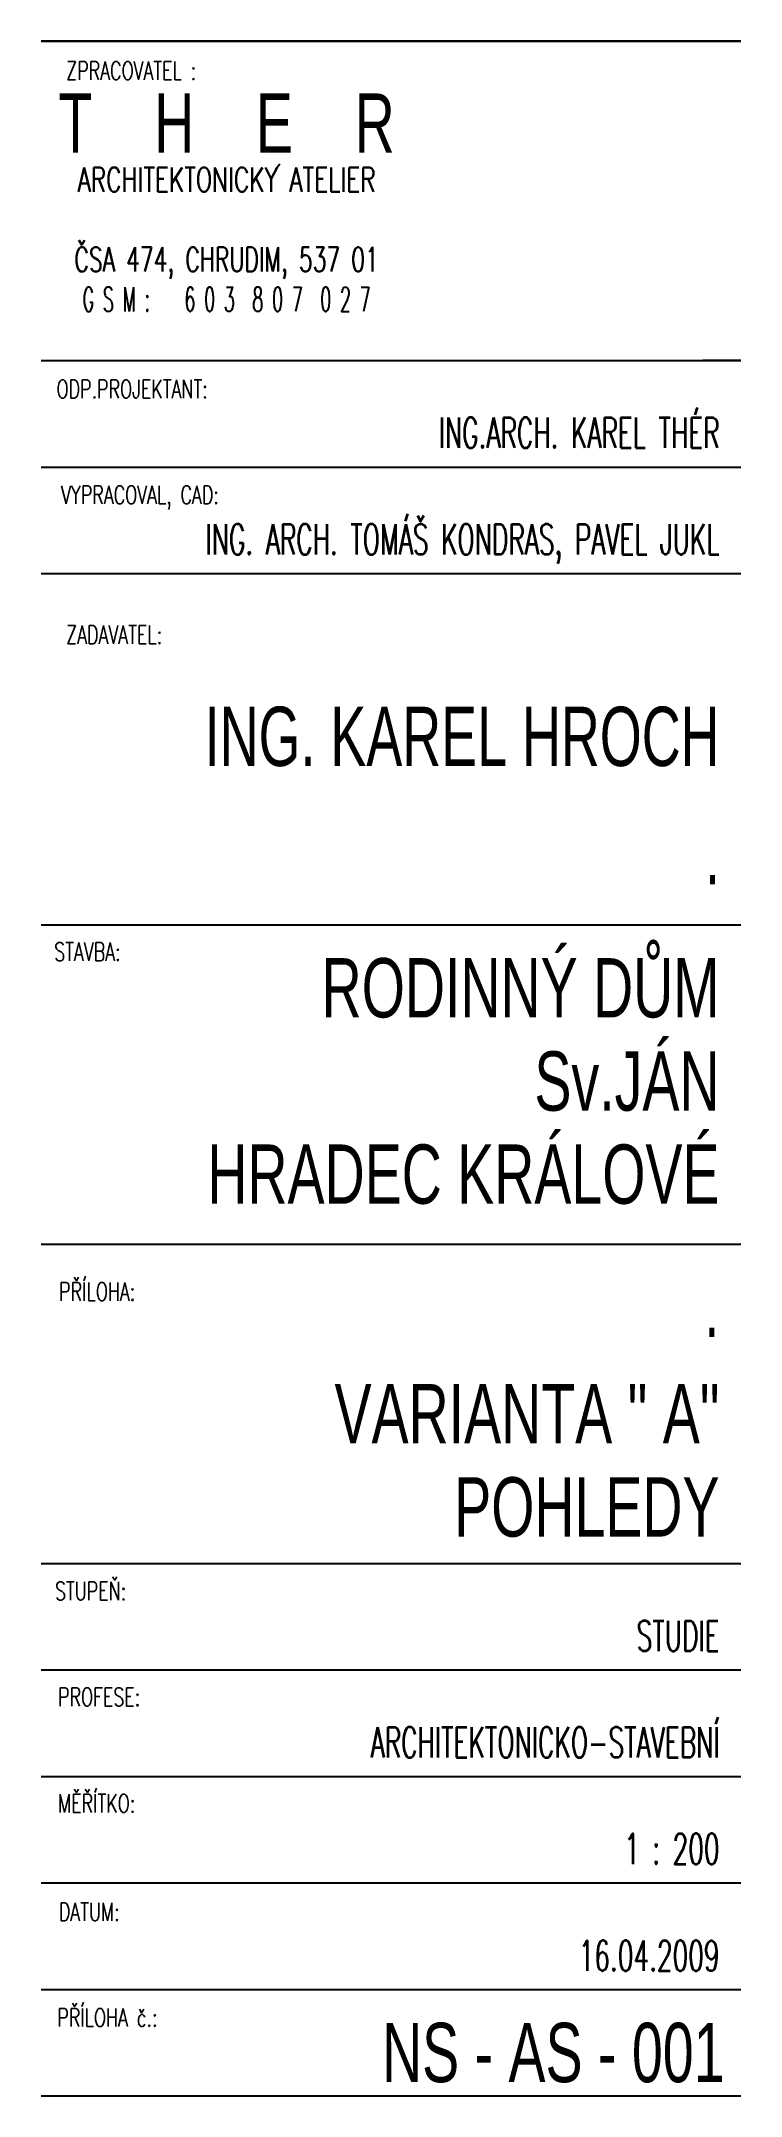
# Paper-space layout 'razitko' of a CAD drawing. Extents: x 358 to 404, y 0 to 285.
# Drawn here: x 357.6 to 403.6, y 0.1 to 135.2 of the extents above; entities outside this region: 2.
import ezdxf
from ezdxf.enums import TextEntityAlignment as Align

# ---------------------------------------------------------------- set-up
doc = ezdxf.new("R2010")
doc.units = 0
doc.header["$MEASUREMENT"] = 0
doc.layers.get('Defpoints').update_dxf_attribs({"linetype": 'CONTINUOUS'})
doc.layers.add('ROZPISKA', color=7, linetype='CONTINUOUS')
doc.styles.add('ARIAL-CE', font='arial.ttf', dxfattribs={"width": 0.75})
doc.styles.add('ROMS5', font='SIMPLEX8')
doc.styles.add('ROZPISKA', font='simplex.shx')

psp = doc.layouts.new('razitko')

# ---------------------------------------------------------------- linework, layer by layer
at = {"layer": 'Defpoints', "color": 247}
psp.add_line((403.61, 114.22), (401.11, 114.22), dxfattribs=at)
at = {"layer": 'ROZPISKA'}
for p, q in [((357.61, 285.13), (403.61, 285.13)), ((403.61, 135.22), (357.61, 135.22)), ((357.61, 135.22), (403.61, 135.22)), ((373.05, 126.82), (373.31, 127.16)), ((357.61, 114.22), (403.61, 114.22)), ((357.61, 107.22), (403.61, 107.22)), ((357.61, 100.22), (403.61, 100.22)), ((357.61, 100.22), (403.61, 100.22)), ((357.61, 77.13), (403.61, 77.13)), ((357.61, 56.13), (403.61, 56.13)), ((357.61, 56.13), (403.61, 56.13)), ((357.61, 35.13), (403.61, 35.13)), ((357.61, 28.13), (403.61, 28.13)), ((357.61, 21.13), (403.61, 21.13)), ((357.61, 14.13), (403.61, 14.13)), ((357.61, 7.13), (388.61, 7.13)), ((357.61, 7.13), (403.61, 7.13)), ((357.61, 0.13), (403.61, 0.13)), ((357.61, 0.13), (403.61, 0.13))]:
    psp.add_line(p, q, dxfattribs=at)

# ---------------------------------------------------------------- texts
at = {"layer": 'ROZPISKA', "style": 'ROMS5', "width": 0.7}
for s, p in [('LEGENDA :', (359.27, 282.59)), ('ZPRACOVATEL :', (359.27, 132.68)), ('ODP.PROJEKTANT:', (358.63, 111.75)), ('VYPRACOVAL, CAD:', (358.93, 104.79)), ('ZADAVATEL:', (359.27, 95.59)), ('STAVBA:', (358.48, 74.75)), ('PŘÍLOHA:', (358.8, 52.41)), ('STUPEŇ:', (358.53, 32.72)), ('PROFESE:', (358.73, 25.76)), ('MĚŘÍTKO:', (358.73, 18.76)), ('DATUM:', (358.78, 11.63)), ('PŘÍLOHA č.:', (358.68, 4.68))]:
    psp.add_text(s, height=1.2, dxfattribs=at).set_placement(p)
at = {"layer": 'ROZPISKA'}
for s, height, style, width, p in [('T    H    E    R', 3.9, 'ARIAL-CE', 0.67, (369.81, 129.83)), ('ARCHITEKTONICKY ATELIER', 1.6, 'ROMS5', 0.7, (369.81, 126.12)), ('ČSA 474, CHRUDIM, 537 01', 1.6, 'ROMS5', 0.66, (369.81, 120.87)), ('G S M :   6 0 3  8 0 7  0 2 7', 1.6, 'ROMS5', 0.525, (369.81, 118.25))]:
    psp.add_text(s, height=height, dxfattribs=dict(at, style=style, width=width)).set_placement(p, align=Align.MIDDLE_CENTER)
for s, height, style, width, p in [('ING.ARCH. KAREL THÉR', 2, 'ROZPISKA', 0.6, (402.21, 108.47)), ('ING. ARCH. TOMÁŠ KONDRAS, PAVEL JUKL', 2, 'ROZPISKA', 0.6, (402.21, 101.47)), ('ING. KAREL HROCH', 3.9, 'ARIAL-CE', 0.65, (402.21, 87.56)), ('.', 3.9, 'ARIAL-CE', 0.61, (402.21, 79.78)), ('RODINNÝ DŮM', 3.9, 'ARIAL-CE', 0.67, (402.21, 71.03)), ('Sv.JÁN', 3.9, 'ARIAL-CE', 0.67, (402.21, 64.9)), ('HRADEC KRÁLOVÉ', 3.9, 'ARIAL-CE', 0.67, (402.21, 58.78)), ('.', 3.9, 'ARIAL-CE', 0.67, (402.21, 50.03)), ('VARIANTA " A"', 3.9, 'ARIAL-CE', 0.67, (402.21, 43.03)), ('POHLEDY', 3.9, 'ARIAL-CE', 0.67, (402.21, 36.9)), ('STUDIE', 2, 'ROZPISKA', 0.6, (402.21, 29.37)), ('ARCHITEKTONICKO-STAVEBNÍ', 2, 'ROZPISKA', 0.6, (402.21, 22.37)), ('1 : 200', 2, 'ROZPISKA', 0.6, (402.21, 15.37)), ('16.04.2009', 2, 'ROZPISKA', 0.6, (402.21, 8.34)), ('NS - AS - 001', 3.9, 'ARIAL-CE', 0.67, (402.54, 1.03))]:
    psp.add_text(s, height=height, dxfattribs=dict(at, style=style, width=width)).set_placement(p, align=Align.RIGHT)

doc.saveas('drawing.dxf')
